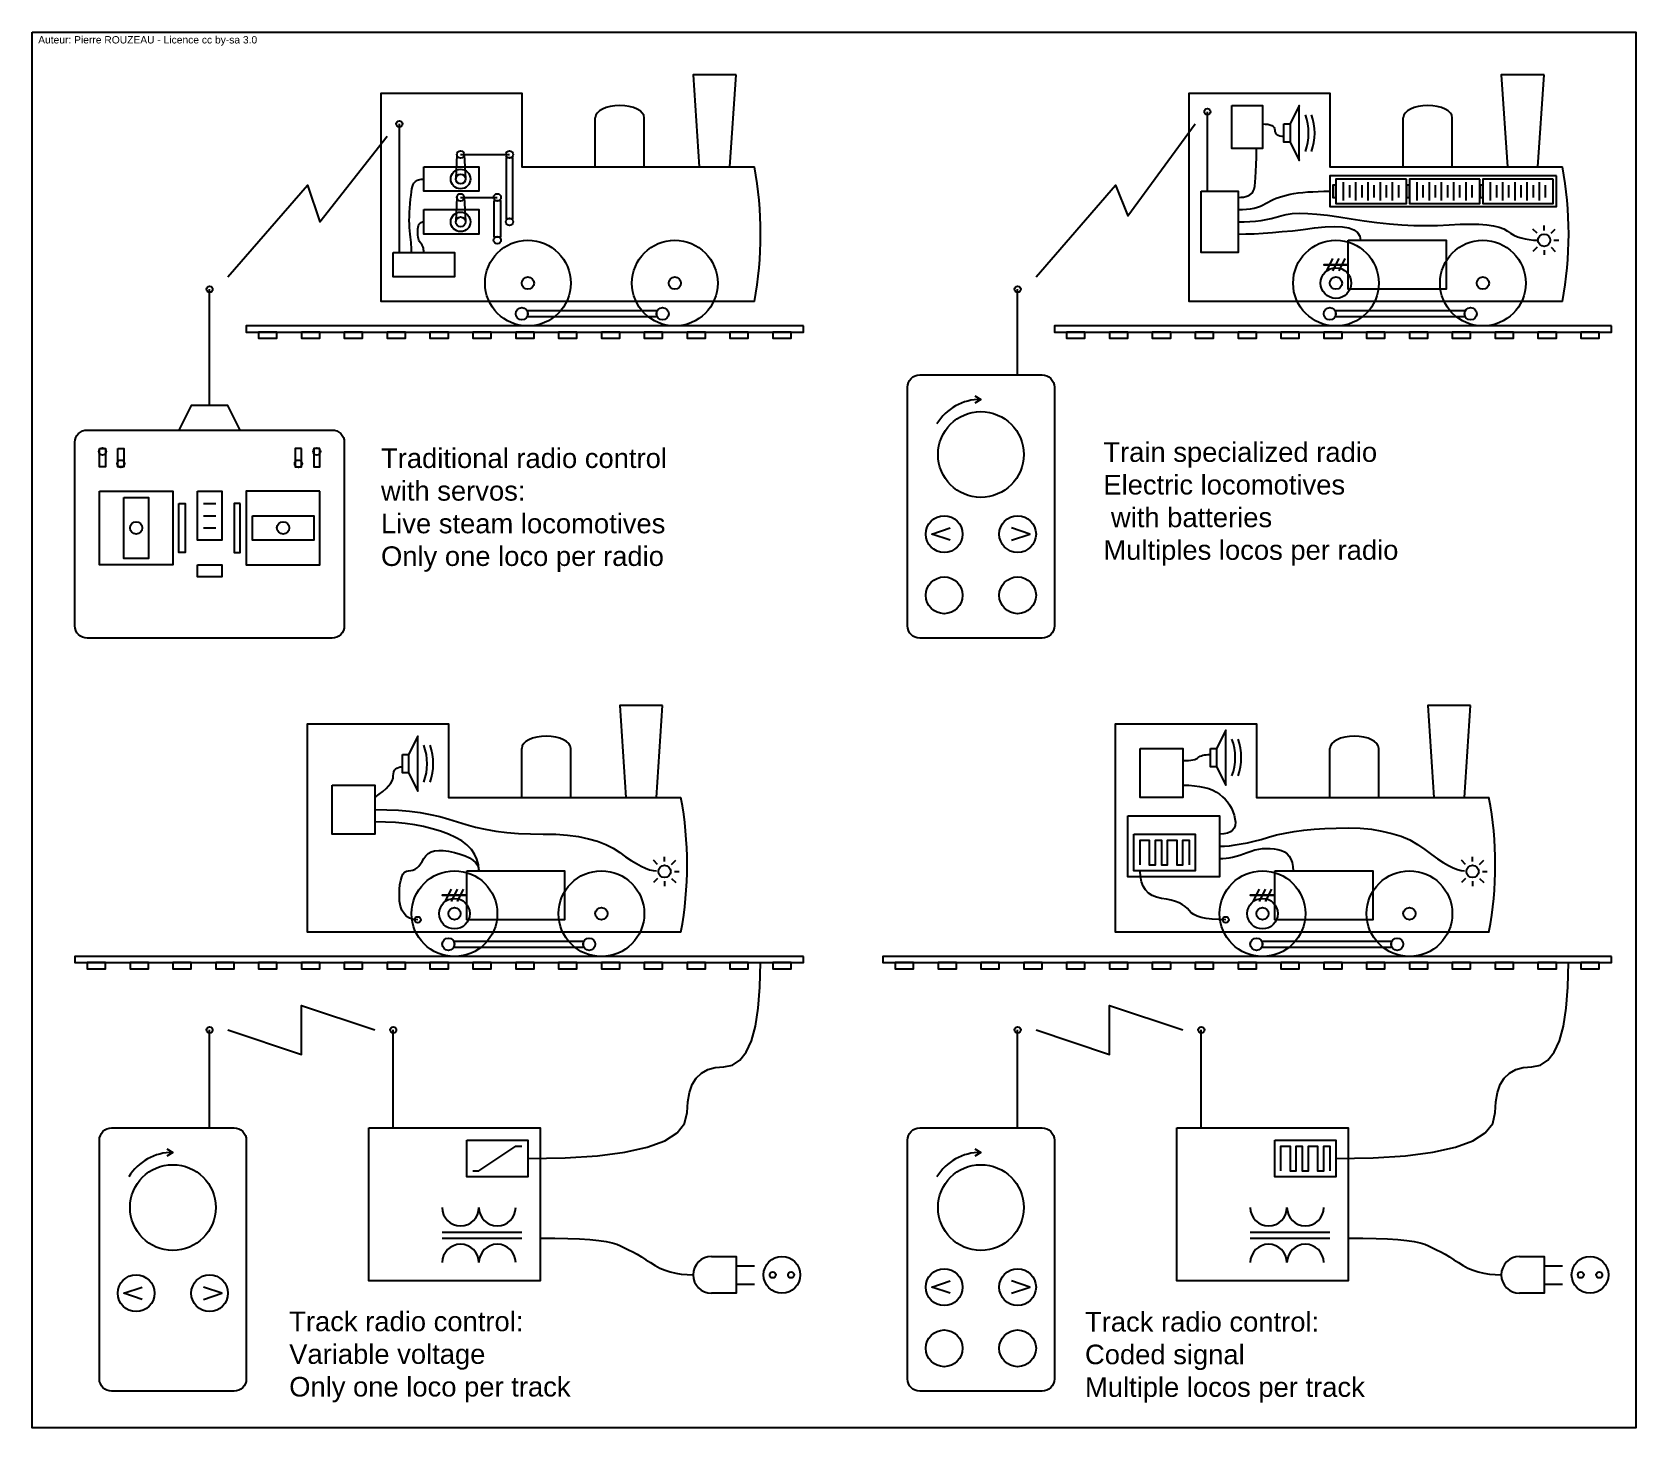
# Model space of a CAD drawing. Extents: x -60 to 2650, y -1840 to 610.
# Drawn here: x 1340 to 2650, y -530 to 610 of the extents above; entities that cross this region are included whole.
import ezdxf

# ---------------------------------------------------------------- set-up
doc = ezdxf.new("R2010")
doc.units = 0
doc.layers.get('0').update_dxf_attribs({"linetype": 'CONTINUOUS'})
for name, color, linetype in [('CABLES', 6, 'CONTINUOUS'), ('LAMPES', 1, 'CONTINUOUS'), ('MINCE', 3, 'CONTINUOUS')]:
    doc.layers.add(name, color=color, linetype=linetype)
doc.styles.get("Standard").update_dxf_attribs({"font": 'ARIAL.TTF'})

# ---------------------------------------------------------------- blocks, each defined once
blk = doc.blocks.new('A$C612E155D')
blk.add_lwpolyline([(15, 0), (0, 5), (15, 10)])
blk = doc.blocks.new('A$C2519691F')
for p, q in [((3.4, 17.7), (0, 21.1)), ((9.1, 20), (9.1, 24)), ((14.8, 17.7), (18.2, 21.1)), ((3.4, 6.3), (0, 2.9)), ((9.1, 4), (9.1, 0)), ((14.8, 6.3), (18.2, 2.9)), ((17.1, 12), (21.1, 12))]:
    blk.add_line(p, q)
blk.add_circle((9.1, 12), 5)
blk = doc.blocks.new('A$C7CCD0332')
blk.add_blockref('A$C2519691F', (0, 0))
blk = doc.blocks.new('A$C52EA451D')
blk.add_lwpolyline([(20, 10), (5, 15), (20, 20)])
for centre in [(15, 15), (75, 15)]:
    blk.add_circle(centre, 15)
at = {"xscale": -1}
blk.add_blockref('A$C612E155D', (85, 10), dxfattribs=at)
blk = doc.blocks.new('A$C7EDB3ABB')
blk.add_lwpolyline([(0, 30), (50, 30), (50, 0), (0, 0)], close=True)
blk.add_lwpolyline([(5, 5), (5, 5), (5, 5), (5, 5), (5, 5), (5, 25), (12.5, 25), (12.5, 5), (17.5, 5), (17.5, 25), (17.5, 25), (22.5, 25), (22.5, 5), (27.5, 5), (27.5, 25), (35, 25), (35, 5), (40, 5), (40, 25), (45, 25), (45, 5)])

msp = doc.modelspace()

# ---------------------------------------------------------------- linework, layer by layer
for p, q in [((1800, 500), (1800, 540)), ((1840, 500), (1840, 540)), ((2300, 480), (2300, 545)), ((2460, 500), (2460, 540)), ((2500, 500), (2500, 540)), ((1640, 430), (1640, 535)), ((1687, 510.1), (1686, 490.2)), ((1690, 510), (1730, 510)), ((1693, 510.1), (1694, 490.2)), ((2411, 487.5), (2411, 472.5)), ((2416, 485), (2416, 475)), ((2421, 487.5), (2421, 472.5)), ((2426, 485), (2426, 475)), ((2431, 487.5), (2431, 472.5)), ((2436, 485), (2436, 475)), ((2441, 487.5), (2441, 472.5)), ((2446, 485), (2446, 475)), ((2451, 487.5), (2451, 472.5)), ((2456, 485), (2456, 475)), ((2471, 487.5), (2471, 472.5)), ((2476, 485), (2476, 475)), ((2481, 487.5), (2481, 472.5)), ((2486, 485), (2486, 475)), ((2491, 487.5), (2491, 472.5)), ((2496, 485), (2496, 475)), ((2501, 487.5), (2501, 472.5)), ((2506, 485), (2506, 475)), ((2511, 487.5), (2511, 472.5)), ((2516, 485), (2516, 475)), ((2531, 487.5), (2531, 472.5)), ((2536, 485), (2536, 475)), ((2541, 487.5), (2541, 472.5)), ((2546, 485), (2546, 475)), ((2551, 487.5), (2551, 472.5)), ((2556, 485), (2556, 475)), ((2561, 487.5), (2561, 472.5)), ((2566, 485), (2566, 475)), ((2571, 487.5), (2571, 472.5)), ((2576, 485), (2576, 475)), ((1687, 475.1), (1686, 455.2)), ((1690, 475), (1720, 475)), ((1693, 475.1), (1694, 455.2)), ((2397.5, 415), (2402.5, 425)), ((2402.5, 415), (2407.5, 425)), ((2407.5, 415), (2412.5, 425)), ((1485, 305), (1485, 400)), ((2145, 330), (2145, 400)), ((1480, 225), (1490, 225)), ((1480, 215), (1490, 215)), ((1480, 205), (1490, 205)), ((1740, -15), (1740, 25)), ((1780, -15), (1780, 25)), ((2400, -15), (2400, 25)), ((2440, -15), (2440, 25)), ((1677.5, -100), (1682.5, -90)), ((1682.5, -100), (1687.5, -90)), ((1687.5, -100), (1692.5, -90)), ((2337.5, -100), (2342.5, -90)), ((2342.5, -100), (2347.5, -90)), ((2347.5, -100), (2352.5, -90)), ((1485, -285), (1485, -205)), ((1635, -285), (1635, -205)), ((2145, -285), (2145, -205)), ((2295, -285), (2295, -205)), ((1675, -370), (1740, -370)), ((1675, -375), (1740, -375)), ((2335, -370), (2400, -370)), ((2335, -375), (2400, -375)), ((1915, -397.5), (1930, -397.5)), ((2575, -397.5), (2590, -397.5)), ((1915, -412.5), (1930, -412.5)), ((2575, -412.5), (2590, -412.5))]:
    msp.add_line(p, q)
for points in [[(1340, 610), (2650, 610), (2650, -530), (1340, -530)], [(1915, 575), (1880, 575), (1885, 500), (1910, 500)], [(2575, 575), (2540, 575), (2545, 500), (2570, 500)], [(2320, 550), (2345, 550), (2345, 515), (2320, 515)], [(2362.5, 535), (2367.5, 535), (2367.5, 520), (2362.5, 520)], [(1660, 500), (1705, 500), (1705, 480), (1660, 480)], [(1727.5, 507.5), (1732.5, 507.5), (1732.5, 457.5), (1727.5, 457.5)], [(2585, 492.5), (2400, 492.5), (2400, 467.5), (2585, 467.5)], [(2405, 485), (2402.5, 485), (2402.5, 475), (2405, 475)], [(2462.5, 490), (2405, 490), (2405, 470), (2462.5, 470)], [(2465, 485), (2462.5, 485), (2462.5, 475), (2465, 475)], [(2522.5, 490), (2465, 490), (2465, 470), (2522.5, 470)], [(2525, 485), (2522.5, 485), (2522.5, 475), (2525, 475)], [(2582.5, 490), (2525, 490), (2525, 470), (2582.5, 470)], [(1717.5, 472.5), (1722.5, 472.5), (1722.5, 442.5), (1717.5, 442.5)], [(2295, 480), (2325, 480), (2325, 430), (2295, 430)], [(1660, 465), (1705, 465), (1705, 445), (1660, 445)], [(2415, 440), (2495, 440), (2495, 400), (2415, 400)], [(1635, 430), (1685, 430), (1685, 410), (1635, 410)], [(2415, 420), (2395, 420), (2395, 420), (2415, 420)], [(1850, 377.5), (1745, 377.5), (1745, 382.5), (1850, 382.5)], [(2510, 377.5), (2405, 377.5), (2405, 382.5), (2510, 382.5)], [(1970, 370), (1515, 370), (1515, 365), (1970, 365)], [(2630, 370), (2175, 370), (2175, 365), (2630, 365)], [(1540, 365), (1525, 365), (1525, 360), (1540, 360)], [(1575, 365), (1560, 365), (1560, 360), (1575, 360)], [(1610, 365), (1595, 365), (1595, 360), (1610, 360)], [(1645, 365), (1630, 365), (1630, 360), (1645, 360)], [(1680, 365), (1665, 365), (1665, 360), (1680, 360)], [(1715, 365), (1700, 365), (1700, 360), (1715, 360)], [(1750, 365), (1735, 365), (1735, 360), (1750, 360)], [(1785, 365), (1770, 365), (1770, 360), (1785, 360)], [(1820, 365), (1805, 365), (1805, 360), (1820, 360)], [(1855, 365), (1840, 365), (1840, 360), (1855, 360)], [(1890, 365), (1875, 365), (1875, 360), (1890, 360)], [(1925, 365), (1910, 365), (1910, 360), (1925, 360)], [(1960, 365), (1945, 365), (1945, 360), (1960, 360)], [(2200, 365), (2185, 365), (2185, 360), (2200, 360)], [(2235, 365), (2220, 365), (2220, 360), (2235, 360)], [(2270, 365), (2255, 365), (2255, 360), (2270, 360)], [(2305, 365), (2290, 365), (2290, 360), (2305, 360)], [(2340, 365), (2325, 365), (2325, 360), (2340, 360)], [(2375, 365), (2360, 365), (2360, 360), (2375, 360)], [(2410, 365), (2395, 365), (2395, 360), (2410, 360)], [(2445, 365), (2430, 365), (2430, 360), (2445, 360)], [(2480, 365), (2465, 365), (2465, 360), (2480, 360)], [(2515, 365), (2500, 365), (2500, 360), (2515, 360)], [(2550, 365), (2535, 365), (2535, 360), (2550, 360)], [(2585, 365), (2570, 365), (2570, 360), (2585, 360)], [(2620, 365), (2605, 365), (2605, 360), (2620, 360)], [(1460, 285), (1510, 285), (1500, 305), (1470, 305)], [(1395, 270), (1400, 270), (1400, 255), (1395, 255)], [(1410, 270), (1415, 270), (1415, 255), (1410, 255)], [(1560, 270), (1555, 270), (1555, 255), (1560, 255)], [(1575, 270), (1570, 270), (1570, 255), (1575, 255)], [(1395, 235), (1455, 235), (1455, 175), (1395, 175)], [(1415, 230), (1435, 230), (1435, 180), (1415, 180)], [(1460, 225), (1465, 225), (1465, 185), (1460, 185)], [(1475, 235), (1495, 235), (1495, 195), (1475, 195)], [(1510, 225), (1505, 225), (1505, 185), (1510, 185)], [(1575, 235), (1515, 235), (1515, 175), (1575, 175)], [(1520, 215), (1570, 215), (1570, 195), (1520, 195)], [(1475, 175), (1495, 175), (1495, 165), (1475, 165)], [(1855, 60), (1820, 60), (1825, -15), (1850, -15)], [(2515, 60), (2480, 60), (2485, -15), (2510, -15)], [(1642.5, 20), (1647.5, 20), (1647.5, 5), (1642.5, 5)], [(2245, 25), (2280, 25), (2280, -15), (2245, -15)], [(2302.5, 25), (2307.5, 25), (2307.5, 10), (2302.5, 10)], [(1585, -5), (1620, -5), (1620, -45), (1585, -45)], [(2235, -30), (2310, -30), (2310, -80), (2235, -80)], [(1695, -75), (1775, -75), (1775, -115), (1695, -115)], [(2355, -75), (2435, -75), (2435, -115), (2355, -115)], [(1695, -95), (1675, -95), (1675, -95), (1695, -95)], [(2355, -95), (2335, -95), (2335, -95), (2355, -95)], [(1790, -137.5), (1685, -137.5), (1685, -132.5), (1790, -132.5)], [(2450, -137.5), (2345, -137.5), (2345, -132.5), (2450, -132.5)], [(1970, -145), (1375, -145), (1375, -150), (1970, -150)], [(1400, -150), (1385, -150), (1385, -155), (1400, -155)], [(1435, -150), (1420, -150), (1420, -155), (1435, -155)], [(1470, -150), (1455, -150), (1455, -155), (1470, -155)], [(1505, -150), (1490, -150), (1490, -155), (1505, -155)], [(1540, -150), (1525, -150), (1525, -155), (1540, -155)], [(1575, -150), (1560, -150), (1560, -155), (1575, -155)], [(1610, -150), (1595, -150), (1595, -155), (1610, -155)], [(1645, -150), (1630, -150), (1630, -155), (1645, -155)], [(1680, -150), (1665, -150), (1665, -155), (1680, -155)], [(1715, -150), (1700, -150), (1700, -155), (1715, -155)], [(1750, -150), (1735, -150), (1735, -155), (1750, -155)], [(1785, -150), (1770, -150), (1770, -155), (1785, -155)], [(1820, -150), (1805, -150), (1805, -155), (1820, -155)], [(1855, -150), (1840, -150), (1840, -155), (1855, -155)], [(1890, -150), (1875, -150), (1875, -155), (1890, -155)], [(1925, -150), (1910, -150), (1910, -155), (1925, -155)], [(1960, -150), (1945, -150), (1945, -155), (1960, -155)], [(2630, -145), (2035, -145), (2035, -150), (2630, -150)], [(2060, -150), (2045, -150), (2045, -155), (2060, -155)], [(2095, -150), (2080, -150), (2080, -155), (2095, -155)], [(2130, -150), (2115, -150), (2115, -155), (2130, -155)], [(2165, -150), (2150, -150), (2150, -155), (2165, -155)], [(2200, -150), (2185, -150), (2185, -155), (2200, -155)], [(2235, -150), (2220, -150), (2220, -155), (2235, -155)], [(2270, -150), (2255, -150), (2255, -155), (2270, -155)], [(2305, -150), (2290, -150), (2290, -155), (2305, -155)], [(2340, -150), (2325, -150), (2325, -155), (2340, -155)], [(2375, -150), (2360, -150), (2360, -155), (2375, -155)], [(2410, -150), (2395, -150), (2395, -155), (2410, -155)], [(2445, -150), (2430, -150), (2430, -155), (2445, -155)], [(2480, -150), (2465, -150), (2465, -155), (2480, -155)], [(2515, -150), (2500, -150), (2500, -155), (2515, -155)], [(2550, -150), (2535, -150), (2535, -155), (2550, -155)], [(2585, -150), (2570, -150), (2570, -155), (2585, -155)], [(2620, -150), (2605, -150), (2605, -155), (2620, -155)], [(1615, -285), (1755, -285), (1755, -410), (1615, -410)], [(2275, -285), (2415, -285), (2415, -410), (2275, -410)], [(1695, -295), (1745, -295), (1745, -325), (1695, -325)], [(2355, -295), (2405, -295), (2405, -325), (2355, -325)]]:
    msp.add_lwpolyline(points, close=True)
for points in [[(1930, 390), (1625, 390), (1625, 560), (1740, 560), (1740, 500), (1930, 500)], [(2590, 390), (2285, 390), (2285, 560), (2400, 560), (2400, 500), (2590, 500)], [(2367.5, 520), (2375, 505), (2375, 550), (2367.5, 535)], [(2345, 535), (2347.3, 534.9), (2349.4, 534.7), (2351.1, 534.3), (2352.5, 533.8), (2353.6, 533), (2354.4, 532.2), (2354.8, 531.2), (2355, 530), (2355.1, 528.8), (2355.5, 527.8), (2356.1, 527), (2356.9, 526.2), (2357.9, 525.7), (2359.2, 525.3), (2360.7, 525.1), (2362.5, 525)], [(1650, 430), (1650, 431.3), (1649.9, 432.8), (1649.8, 434.5), (1649.7, 436.2), (1649.5, 438.2), (1649.3, 440.3), (1649, 442.6), (1648.8, 445), (1648.5, 447.6), (1648.3, 450.3), (1648.2, 453.2), (1648.1, 456.2), (1648.2, 459.5), (1648.3, 462.8), (1648.5, 466.3), (1648.8, 470), (1649.1, 473.6), (1649.5, 476.7), (1649.9, 479.5), (1650.3, 481.9), (1650.8, 483.9), (1651.3, 485.5), (1651.9, 486.7), (1652.5, 487.5), (1653.2, 488.1), (1653.9, 488.6), (1654.7, 489), (1655.6, 489.4), (1656.6, 489.6), (1657.7, 489.8), (1658.8, 490), (1660, 490)], [(1660, 430), (1660, 431.2), (1659.8, 432.3), (1659.6, 433.4), (1659.4, 434.4), (1659, 435.3), (1658.6, 436.1), (1658.1, 436.8), (1657.5, 437.5), (1656.9, 438.2), (1656.4, 439.1), (1656, 440.1), (1655.6, 441.2), (1655.4, 442.6), (1655.2, 444.1), (1655, 445.7), (1655, 447.5), (1655.1, 449.3), (1655.3, 450.8), (1655.7, 452.1), (1656.2, 453.1), (1657, 453.9), (1657.8, 454.5), (1658.8, 454.9), (1660, 455)], [(2110, 313), (2115, 310), (2110, 307)], [(1870, -125), (1565, -125), (1565, 45), (1680, 45), (1680, -15), (1870, -15)], [(2530, -125), (2225, -125), (2225, 45), (2340, 45), (2340, -15), (2530, -15)], [(2307.5, 10), (2315, -5), (2315, 40), (2307.5, 25)], [(1647.5, 5), (1655, -10), (1655, 35), (1647.5, 20)], [(1700, -320), (1705, -320), (1735, -300), (1740, -300)], [(2360, -320), (2360, -320), (2360, -320), (2360, -320), (2360, -320), (2360, -300), (2367.5, -300), (2367.5, -320), (2372.5, -320), (2372.5, -300), (2372.5, -300), (2377.5, -300), (2377.5, -320), (2382.5, -320), (2382.5, -300), (2390, -300), (2390, -320), (2395, -320), (2395, -300), (2400, -300), (2400, -320)], [(1450, -302), (1455, -305), (1450, -308)], [(2110, -302), (2115, -305), (2110, -308)], [(1895, -390), (1915, -390), (1915, -420), (1895, -420)], [(2555, -390), (2575, -390), (2575, -420), (2555, -420)], [(1430, -425), (1415, -420), (1430, -415)]]:
    msp.add_lwpolyline(points)
at = {"color": 5}
for points in [[(1500, 410), (1565, 485), (1575, 455), (1630, 525)], [(2160, 410), (2225, 485), (2235, 460), (2290, 535)], [(1500, -205), (1560, -225), (1560, -185), (1620, -205)], [(2160, -205), (2220, -225), (2220, -185), (2280, -205)]]:
    msp.add_lwpolyline(points, dxfattribs=at)
for points in [[(2065, 330), (2165, 330, -0.414214), (2175, 320), (2175, 125, -0.414214), (2165, 115), (2065, 115, -0.414214), (2055, 125), (2055, 320, -0.414214)], [(1385, 285), (1585, 285, -0.414214), (1595, 275), (1595, 125, -0.414214), (1585, 115), (1385, 115, -0.414214), (1375, 125), (1375, 275, -0.414214)], [(1405, -285), (1505, -285, -0.414214), (1515, -295), (1515, -490, -0.414214), (1505, -500), (1405, -500, -0.414214), (1395, -490), (1395, -295, -0.414214)], [(2065, -285), (2165, -285, -0.414214), (2175, -295), (2175, -490, -0.414214), (2165, -500), (2065, -500, -0.414214), (2055, -490), (2055, -295, -0.414214)]]:
    msp.add_lwpolyline(points, format="xyb", close=True)
for centre, radius in [((1640, 535), 2.5), ((2300, 545), 2.5), ((1690, 510), 3), ((1730, 510), 3), ((1690, 490), 8), ((1690, 490), 4), ((1690, 475), 3), ((1720, 475), 3), ((1690, 455), 8), ((1690, 455), 4), ((1730, 455), 3), ((1745, 405), 35), ((1720, 440), 3), ((1865, 405), 35), ((2405, 405), 35), ((2525, 405), 35), ((1745, 405), 5), ((1865, 405), 5), ((2405, 405), 12.5), ((2405, 405), 5), ((2405, 405), 5), ((2525, 405), 5), ((1485, 400), 2.5), ((1485, 400), 2.5), ((2145, 400), 2.5), ((2145, 400), 2.5), ((1740, 380), 5), ((1855, 380), 5), ((1855, 380), 5), ((2400, 380), 5), ((2515, 380), 5), ((2515, 380), 5), ((2115, 265), 35), ((1397.5, 267.5), 3), ((1572.5, 267.5), 3), ((1412.5, 257.5), 3), ((1557.5, 257.5), 3), ((1425, 205), 5), ((1545, 205), 5), ((2085, 150), 15), ((2145, 150), 15), ((1685, -110), 35), ((1805, -110), 35), ((2345, -110), 35), ((2465, -110), 35), ((1685, -110), 12.5), ((2345, -110), 12.5), ((1655, -115), 2.5), ((1685, -110), 5), ((1685, -110), 5), ((1805, -110), 5), ((2315, -115), 2.5), ((2345, -110), 5), ((2345, -110), 5), ((2465, -110), 5), ((1680, -135), 5), ((1795, -135), 5), ((1795, -135), 5), ((2340, -135), 5), ((2455, -135), 5), ((2455, -135), 5), ((1485, -205), 2.5), ((1635, -205), 2.5), ((2145, -205), 2.5), ((2295, -205), 2.5), ((1455, -350), 35), ((2115, -350), 35), ((1952.5, -405), 15), ((2612.5, -405), 15), ((1425, -420), 15), ((1485, -420), 15), ((1945, -405), 2.5), ((1960, -405), 2.5), ((2605, -405), 2.5), ((2620, -405), 2.5), ((2085, -465), 15), ((2145, -465), 15)]:
    msp.add_circle(centre, radius)
for centre, radius, start, end in [((1637.5, 445), 297.6, 349.3501, 10.6499), ((2297.5, 445), 297.6, 349.3501, 10.6499), ((2114.7, 268.1), 41.9, 89.6354, 148.4738), ((1577.5, -70), 297.6, 349.3501, 10.6499), ((2237.5, -70), 297.6, 349.3501, 10.6499), ((1454.7, -346.9), 41.9, 89.6354, 148.4738), ((2114.7, -346.9), 41.9, 89.6354, 148.4738), ((1690, -350), 15, 180, 0), ((1720, -350), 15, 180, 0), ((2350, -350), 15, 180, 0), ((2380, -350), 15, 180, 0), ((1690, -395), 15, 0, 180), ((1720, -395), 15, 0, 180), ((1895, -405), 15, 90, 270), ((2350, -395), 15, 0, 180), ((2380, -395), 15, 0, 180), ((2555, -405), 15, 90, 270)]:
    msp.add_arc(centre, radius, start, end)
for centre in [(1820, 540), (2480, 540), (1760, 25), (2420, 25)]:
    msp.add_ellipse(centre, major_axis=(-20, 0), ratio=0.5, start_param=3.141593, end_param=6.283185)
at = {"layer": 'CABLES'}
for points in [[(2325, 475), (2327.4, 475.1), (2329.5, 475.3), (2331.4, 475.7), (2333.1, 476.2), (2334.6, 477), (2335.8, 477.8), (2336.8, 478.8), (2337.5, 480), (2338.1, 481.6), (2338.6, 484.1), (2339, 487.3), (2339.4, 491.2), (2339.6, 496), (2339.8, 501.6), (2340, 507.9), (2340, 515)], [(2325, 465), (2328.6, 465.1), (2332, 465.3), (2335.2, 465.7), (2338.1, 466.2), (2340.8, 467), (2343.3, 467.8), (2345.5, 468.8), (2347.5, 470), (2349.5, 471.2), (2351.6, 472.3), (2353.8, 473.4), (2356.2, 474.4), (2358.8, 475.3), (2361.6, 476.1), (2364.5, 476.8), (2367.5, 477.5), (2370.7, 478.1), (2374.2, 478.6), (2377.9, 479), (2381.9, 479.4), (2386.1, 479.6), (2390.5, 479.8), (2395.1, 480), (2400, 480)], [(2325, 455), (2329.9, 455.1), (2334.7, 455.3), (2339.3, 455.7), (2343.8, 456.2), (2348, 457), (2352.2, 457.8), (2356.2, 458.8), (2360, 460), (2364.2, 461.1), (2369.2, 461.7), (2375.1, 462), (2381.9, 461.9), (2389.5, 461.4), (2398, 460.5), (2407.3, 459.2), (2417.5, 457.5), (2428, 455.8), (2438.4, 454.4), (2448.7, 453.3), (2458.8, 452.5), (2468.7, 452), (2478.4, 451.9), (2488, 452), (2497.5, 452.5), (2506.4, 453), (2514.5, 453.1), (2521.8, 453), (2528.1, 452.5), (2533.6, 451.7), (2538.3, 450.6), (2542.1, 449.2), (2545, 447.5), (2547.6, 445.7), (2550.3, 444.2), (2553.2, 442.9), (2556.2, 441.9), (2559.5, 441.1), (2562.8, 440.5), (2566.3, 440.1), (2570, 440)], [(2325, 445), (2331.4, 445.1), (2338.3, 445.3), (2345.5, 445.7), (2353.1, 446.2), (2361.1, 447), (2369.5, 447.8), (2378.3, 448.8), (2387.5, 450), (2396.3, 450.9), (2403.9, 451.2), (2410.4, 450.9), (2415.6, 450), (2419.7, 448.4), (2422.7, 446.2), (2424.4, 443.4), (2425, 440)], [(2280, 15), (2282.4, 15), (2284.5, 15.2), (2286.4, 15.4), (2288.1, 15.6), (2289.6, 16), (2290.8, 16.4), (2291.8, 16.9), (2292.5, 17.5), (2293.2, 18.1), (2294.1, 18.6), (2295.1, 19), (2296.2, 19.4), (2297.6, 19.6), (2299.1, 19.8), (2300.7, 20), (2302.5, 20)], [(1620, -15), (1623.5, -12.5), (1626.6, -10.2), (1629.1, -7.9), (1631.2, -5.6), (1632.9, -3.5), (1634.1, -1.4), (1634.8, 0.6), (1635, 2.5), (1635.1, 4.3), (1635.5, 5.8), (1636.1, 7.1), (1636.9, 8.1), (1637.9, 8.9), (1639.2, 9.5), (1640.7, 9.9), (1642.5, 10)], [(2280, -5), (2284.8, -5.1), (2289.4, -5.5), (2293.6, -6.1), (2297.5, -6.9), (2301.1, -7.9), (2304.4, -9.2), (2307.3, -10.7), (2310, -12.5), (2312.4, -14.5), (2314.5, -16.6), (2316.4, -18.8), (2318.1, -21.2), (2319.6, -23.8), (2320.8, -26.6), (2321.8, -29.5), (2322.5, -32.5), (2322.9, -35.4), (2322.7, -38), (2321.9, -40.1), (2320.6, -41.9), (2318.8, -43.2), (2316.4, -44.2), (2313.5, -44.8), (2310, -45)], [(1620, -25), (1629.8, -25.2), (1639.2, -25.6), (1648.2, -26.4), (1656.9, -27.5), (1665.1, -28.9), (1673, -30.6), (1680.4, -32.7), (1687.5, -35), (1694.6, -37.3), (1702.2, -39.4), (1710.2, -41.1), (1718.8, -42.5), (1727.7, -43.6), (1737.2, -44.4), (1747.1, -44.8), (1757.5, -45), (1767.8, -45.2), (1777.3, -45.9), (1786.2, -47.1), (1794.4, -48.8), (1801.8, -50.9), (1808.6, -53.4), (1814.6, -56.5), (1820, -60), (1824.8, -63.5), (1829.4, -66.6), (1833.6, -69.1), (1837.5, -71.2), (1841.1, -72.9), (1844.4, -74.1), (1847.3, -74.8), (1850, -75)], [(1705, -75), (1704.6, -70.2), (1703.4, -65.6), (1701.5, -61.4), (1698.8, -57.5), (1695.2, -53.9), (1690.9, -50.6), (1685.9, -47.7), (1680, -45), (1673.6, -42.7), (1666.9, -40.6), (1659.8, -38.9), (1652.5, -37.5), (1644.8, -36.4), (1636.9, -35.6), (1628.6, -35.2), (1620, -35)], [(2310, -55), (2313.9, -54.9), (2318.1, -54.5), (2322.7, -53.9), (2327.5, -53.1), (2332.7, -52.1), (2338.1, -50.8), (2343.9, -49.3), (2350, -47.5), (2356.5, -45.7), (2363.4, -44.2), (2370.9, -42.9), (2378.8, -41.9), (2387.1, -41.1), (2395.9, -40.5), (2405.2, -40.1), (2415, -40), (2424.7, -40.3), (2433.9, -41.1), (2442.5, -42.5), (2450.6, -44.4), (2458.2, -46.8), (2465.2, -49.8), (2471.6, -53.4), (2477.5, -57.5), (2482.9, -61.6), (2488, -65.2), (2492.6, -68.2), (2496.9, -70.6), (2500.7, -72.5), (2504.2, -73.9), (2507.3, -74.7), (2510, -75)], [(1655, -115), (1651.5, -114.7), (1648.4, -113.8), (1645.9, -112.2), (1643.8, -110), (1642.1, -107.2), (1640.9, -103.8), (1640.2, -99.7), (1640, -95), (1640.1, -90.3), (1640.5, -86.2), (1641.1, -82.8), (1641.9, -80), (1642.9, -77.8), (1644.2, -76.2), (1645.7, -75.3), (1647.5, -75), (1649.3, -74.8), (1651.1, -74.4), (1652.8, -73.6), (1654.4, -72.5), (1655.9, -71.1), (1657.3, -69.4), (1658.7, -67.3), (1660, -65), (1661.5, -62.7), (1663.4, -60.9), (1665.9, -59.6), (1668.8, -58.8), (1672.1, -58.4), (1675.9, -58.4), (1680.2, -59), (1685, -60), (1689.7, -61.3), (1693.8, -62.8), (1697.2, -64.5), (1700, -66.2), (1702.2, -68.2), (1703.8, -70.3), (1704.7, -72.6), (1705, -75)], [(2310, -65), (2312.5, -64.9), (2315.2, -64.7), (2317.9, -64.3), (2320.6, -63.8), (2323.5, -63), (2326.4, -62.2), (2329.4, -61.2), (2332.5, -60), (2335.6, -58.9), (2338.8, -58), (2341.9, -57.3), (2345, -56.9), (2348.1, -56.7), (2351.2, -56.7), (2354.4, -57), (2357.5, -57.5), (2360.4, -58.3), (2363, -59.5), (2365.1, -61.1), (2366.9, -63.1), (2368.2, -65.5), (2369.2, -68.3), (2369.8, -71.4), (2370, -75)], [(2315, -115), (2309.1, -114.9), (2303.8, -114.5), (2299.1, -113.9), (2295, -113.1), (2291.6, -112.1), (2288.8, -110.8), (2286.6, -109.3), (2285, -107.5), (2283.6, -105.7), (2281.7, -104.1), (2279.5, -102.6), (2276.9, -101.2), (2273.9, -100.1), (2270.5, -99.1), (2266.7, -98.2), (2262.5, -97.5), (2258.4, -96.6), (2254.8, -95.2), (2251.8, -93.2), (2249.4, -90.6), (2247.5, -87.5), (2246.1, -83.9), (2245.3, -79.7), (2245, -75)], [(1745, -310), (1775.5, -309.4), (1801.9, -307.7), (1824.2, -304.7), (1842.5, -300.6), (1856.7, -295.4), (1866.9, -288.9), (1873, -281.3), (1875, -272.5), (1875.5, -263.7), (1876.9, -256.1), (1879.2, -249.6), (1882.5, -244.4), (1886.7, -240.3), (1891.9, -237.3), (1898, -235.6), (1905, -235), (1912, -233.7), (1918.1, -229.7), (1923.3, -223), (1927.5, -213.8), (1930.8, -201.8), (1933.1, -187.2), (1934.5, -169.9), (1935, -150)], [(2405, -310), (2435.5, -309.4), (2461.9, -307.7), (2484.2, -304.7), (2502.5, -300.6), (2516.7, -295.4), (2526.9, -288.9), (2533, -281.3), (2535, -272.5), (2535.5, -263.7), (2536.9, -256.1), (2539.2, -249.6), (2542.5, -244.4), (2546.7, -240.3), (2551.9, -237.3), (2558, -235.6), (2565, -235), (2572, -233.7), (2578.1, -229.7), (2583.3, -223), (2587.5, -213.8), (2590.8, -201.8), (2593.1, -187.2), (2594.5, -169.9), (2595, -150)], [(1755, -375), (1766.9, -375.1), (1777.7, -375.3), (1787.2, -375.7), (1795.6, -376.2), (1802.9, -377), (1808.9, -377.8), (1813.8, -378.8), (1817.5, -380), (1820.7, -381.3), (1823.9, -382.8), (1827.2, -384.5), (1830.6, -386.2), (1834.1, -388.2), (1837.7, -390.3), (1841.3, -392.6), (1845, -395), (1848.8, -397.3), (1852.8, -399.4), (1857, -401.1), (1861.2, -402.5), (1865.7, -403.6), (1870.3, -404.4), (1875.1, -404.8), (1880, -405)], [(2415, -375), (2426.9, -375.1), (2437.7, -375.3), (2447.2, -375.7), (2455.6, -376.2), (2462.9, -377), (2468.9, -377.8), (2473.8, -378.8), (2477.5, -380), (2480.7, -381.3), (2483.9, -382.8), (2487.2, -384.5), (2490.6, -386.2), (2494.1, -388.2), (2497.7, -390.3), (2501.3, -392.6), (2505, -395), (2508.8, -397.3), (2512.8, -399.4), (2517, -401.1), (2521.2, -402.5), (2525.7, -403.6), (2530.3, -404.4), (2535.1, -404.8), (2540, -405)]]:
    msp.add_lwpolyline(points, dxfattribs=at)
at = {"layer": 'LAMPES'}
for p, q in [((2569.3, 445.7), (2565.9, 449.1)), ((2575, 448), (2575, 452)), ((2580.7, 445.7), (2584.1, 449.1)), ((2569.3, 434.3), (2565.9, 430.9)), ((2580.7, 434.3), (2584.1, 430.9)), ((2583, 440), (2587, 440)), ((2575, 432), (2575, 428))]:
    msp.add_line(p, q, dxfattribs=at)
msp.add_circle((2575, 440), 5, dxfattribs=at)
for centre in [(2339.3, 527.5), (2344.3, 527.5), (1619.3, 12.5), (1624.3, 12.5), (2279.3, 17.5), (2284.3, 17.5)]:
    msp.add_arc(centre, 43.4, 339.7573, 20.2427, dxfattribs=at)

# ---------------------------------------------------------------- block references
for name, p in [('A$C52EA451D', (2070, 185)), ('A$C7EDB3ABB', (2240, -75)), ('A$C52EA451D', (2070, -430))]:
    msp.add_blockref(name, p)
at = {"xscale": -1}
msp.add_blockref('A$C612E155D', (1495, -425), dxfattribs=at)
at = {"layer": 'LAMPES'}
for name, p in [('A$C7CCD0332', (1847.5, -87.5)), ('A$C2519691F', (2507.5, -87.5))]:
    msp.add_blockref(name, p, dxfattribs=at)

# ---------------------------------------------------------------- texts
at = {"char_height": 16, "width": 420, "attachment_point": 1}
for s, insert in [('Train specialized radio\\PElectric locomotives\\P with batteries\\PMultiples locos per radio', (2215, 275)), ('Traditional radio control\\Pwith servos:\\PLive steam locomotives\\POnly one loco per radio', (1625, 270)), ('Track radio control:\\PVariable voltage\\POnly one loco per track', (1550, -435)), ('Track radio control:\\PCoded signal\\PMultiple locos per track', (2200, -435.3))]:
    msp.add_mtext(s, dxfattribs=dict(at, insert=insert))
at = {"layer": 'MINCE', "insert": (1345, 606.7), "char_height": 6, "width": 291.913, "attachment_point": 1}
msp.add_mtext('Auteur: Pierre ROUZEAU - Licence cc by-sa 3.0', dxfattribs=at)

doc.saveas('drawing.dxf')
